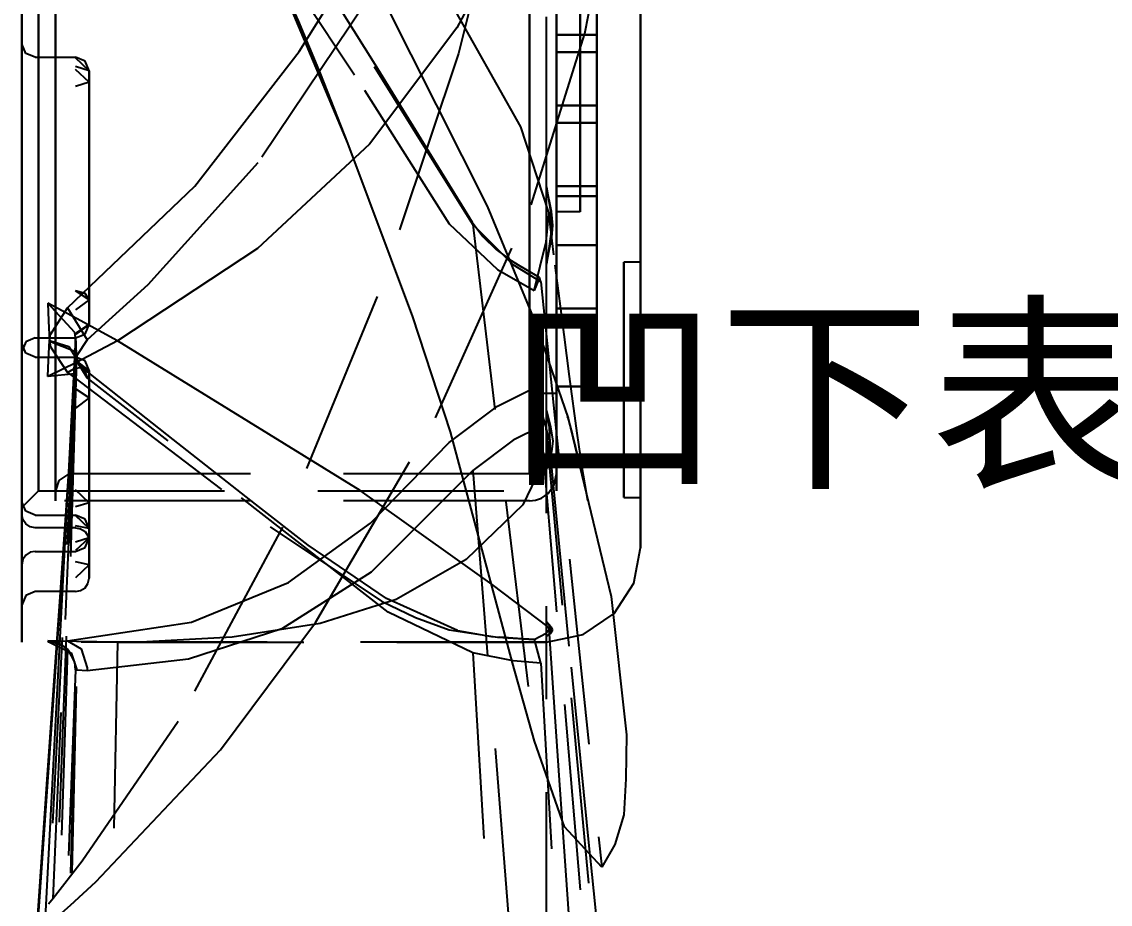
# Model space of a CAD drawing. Header units: metres. Extents: x 6 to 410, y 10 to 287.
# Drawn here: x 32.17 to 49.72, y 199.66 to 213.9 of the extents above; entities that cross this region are included whole.
import ezdxf

# ---------------------------------------------------------------- set-up
doc = ezdxf.new("R2010")
doc.units = ezdxf.units.M
doc.linetypes.add('CENTER2', pattern=[12.5, 8, -1.5, 1.5, -1.5])
doc.linetypes.add('DASHED', pattern=[4.5, 3, -1.5])
for name, color, linetype in [('DIM', 2, 'Continuous'), ('HIDDEN', 9, 'DASHED'), ('VISIBLE', 3, 'Continuous')]:
    doc.layers.add(name, color=color, linetype=linetype)
doc.styles.add('CHINESE', font='msjh.ttc')

msp = doc.modelspace()

# ---------------------------------------------------------------- linework, layer by layer
at = {"layer": 'CENTER2', "color": 3, "linetype": 'CENTER2'}
msp.add_line((40.628, 193.474), (40.628, 262.895), dxfattribs=at)
at = {"layer": 'HIDDEN'}
for p, q in [((40.79, 212.547), (40.79, 213.686)), ((40.79, 213.686), (40.79, 212.547)), ((40.79, 213.686), (41.441, 213.686)), ((41.441, 213.686), (40.79, 213.686)), ((41.441, 213.686), (41.441, 212.547)), ((41.441, 212.547), (41.441, 213.686)), ((32.169, 213.52), (32.169, 213.335)), ((32.169, 213.335), (32.169, 213.52)), ((40.79, 213.405), (40.79, 212.266)), ((40.79, 212.266), (40.79, 213.405)), ((41.441, 213.405), (40.79, 213.405)), ((40.79, 213.405), (41.441, 213.405)), ((41.441, 212.266), (41.441, 213.405)), ((41.441, 213.405), (41.441, 212.266)), ((32.386, 213.324), (33.036, 213.324)), ((32.386, 213.324), (33.036, 213.324)), ((33.253, 213.107), (33.253, 212.923)), ((33.253, 212.923), (33.253, 213.107)), ((41.441, 212.547), (40.79, 212.547)), ((40.79, 212.547), (41.441, 212.547)), ((40.79, 212.266), (41.441, 212.266)), ((41.441, 212.266), (40.79, 212.266)), ((40.79, 209.273), (40.79, 211.246)), ((40.79, 211.246), (40.79, 209.273)), ((40.79, 211.246), (41.441, 211.246)), ((41.441, 211.246), (40.79, 211.246)), ((41.441, 211.246), (41.441, 209.273)), ((41.441, 209.273), (41.441, 211.246)), ((40.79, 211.083), (40.79, 209.111)), ((40.79, 209.111), (40.79, 211.083)), ((41.441, 211.083), (40.79, 211.083)), ((40.79, 211.083), (41.441, 211.083)), ((41.441, 209.111), (41.441, 211.083)), ((41.441, 211.083), (41.441, 209.111)), ((41.17, 210.833), (40.79, 210.833)), ((39.441, 210.625), (40.437, 202.294)), ((40.79, 210.293), (40.79, 208.015)), ((40.79, 208.015), (40.79, 210.293)), ((40.79, 210.293), (41.441, 210.293)), ((41.441, 210.293), (40.79, 210.293)), ((41.441, 208.015), (41.441, 210.293)), ((41.441, 210.293), (41.441, 208.015)), ((42.146, 210.02), (41.875, 210.02)), ((40.536, 209.705), (41.52, 200.264)), ((33.253, 209.015), (33.253, 209.414)), ((33.253, 209.414), (33.253, 209.015)), ((41.441, 209.273), (40.79, 209.273)), ((40.79, 209.273), (41.441, 209.273)), ((41.875, 209.207), (41.875, 207.038)), ((41.875, 207.038), (41.875, 209.207)), ((42.146, 207.038), (42.146, 209.207)), ((32.169, 208.692), (32.169, 209.091)), ((32.169, 209.091), (32.169, 208.692)), ((40.79, 209.111), (41.441, 209.111)), ((41.441, 209.111), (40.79, 209.111)), ((32.386, 208.798), (33.036, 208.798)), ((32.386, 208.798), (33.036, 208.798)), ((32.169, 208.12), (32.169, 208.563)), ((32.169, 208.563), (32.169, 208.12)), ((32.676, 199.759), (33.058, 208.516)), ((32.386, 208.49), (33.036, 208.49)), ((32.386, 208.49), (33.036, 208.49)), ((33.05, 208.484), (32.599, 196.362)), ((33.05, 208.461), (32.599, 199.664)), ((32.676, 196.278), (33.058, 208.424)), ((33.036, 208.161), (32.865, 205.699)), ((33.253, 207.83), (33.253, 208.273)), ((33.253, 208.273), (33.253, 207.83)), ((41.441, 208.015), (40.79, 208.015)), ((40.79, 208.015), (41.441, 208.015)), ((40.356, 207.905), (40.79, 207.905)), ((40.536, 207.372), (41.52, 195.836)), ((41.732, 195.525), (40.622, 207.336)), ((40.356, 206.604), (32.982, 206.604)), ((39.441, 206.662), (40.438, 194.201)), ((32.169, 206.062), (32.44, 206.333)), ((32.44, 206.333), (40.79, 206.333)), ((41.875, 206.224), (42.146, 206.224)), ((40.356, 206.17), (32.711, 206.17)), ((33.253, 206.141), (33.253, 205.573)), ((33.253, 205.573), (33.253, 206.141)), ((32.169, 206.007), (32.169, 205.439)), ((32.169, 205.439), (32.169, 206.007)), ((32.386, 205.94), (33.036, 205.94)), ((32.386, 205.94), (33.036, 205.94)), ((32.169, 205.23), (32.169, 205.813)), ((32.169, 205.813), (32.169, 205.23)), ((33.036, 205.736), (32.386, 205.736)), ((32.865, 205.699), (32.738, 203.874)), ((33.253, 205.723), (33.253, 205.139)), ((33.253, 205.139), (33.253, 205.723)), ((32.386, 205.356), (33.036, 205.356)), ((32.386, 205.356), (33.036, 205.356)), ((33.036, 204.706), (32.386, 204.706)), ((40.628, 203.893), (32.617, 203.893)), ((33.715, 203.893), (33.54, 195.303)), ((33.715, 203.893), (40.628, 203.893)), ((39.442, 203.719), (40.438, 187.042)), ((32.599, 186.67), (33.05, 203.445)), ((32.676, 186.678), (33.058, 203.441)), ((33.036, 203.447), (32.766, 196.179)), ((40.536, 203.551), (41.52, 186.729))]:
    msp.add_line(p, q, dxfattribs=at)
for points in [[(32.169, 203.893), (32.169, 204.216), (32.169, 205.171), (32.169, 206.708), (32.169, 208.752), (32.169, 211.199), (32.169, 213.926), (32.169, 216.798), (32.169, 219.669), (32.169, 222.397), (32.169, 224.844), (32.169, 226.887), (32.169, 228.425), (32.169, 229.379), (32.169, 229.703)], [(32.169, 227.534), (32.169, 227.265), (32.169, 226.471), (32.169, 225.192), (32.169, 223.492), (32.169, 221.456), (32.169, 219.187), (32.169, 216.798), (32.169, 214.409), (32.169, 212.14), (32.169, 210.104), (32.169, 208.404), (32.169, 207.125), (32.169, 206.331), (32.169, 206.062)], [(32.169, 206.062), (32.169, 206.331), (32.169, 207.125), (32.169, 208.404), (32.169, 210.104), (32.169, 212.14), (32.169, 214.409), (32.169, 216.798), (32.169, 219.187), (32.169, 221.456), (32.169, 223.492), (32.169, 225.192), (32.169, 226.471), (32.169, 227.265), (32.169, 227.534)], [(32.44, 227.263), (32.44, 227), (32.44, 226.226), (32.44, 224.98), (32.44, 223.323), (32.44, 221.338), (32.44, 219.127), (32.44, 216.798), (32.44, 214.469), (32.44, 212.257), (32.44, 210.273), (32.44, 208.616), (32.44, 207.369), (32.44, 206.595), (32.44, 206.333)], [(32.44, 206.333), (32.44, 206.595), (32.44, 207.369), (32.44, 208.616), (32.44, 210.273), (32.44, 212.257), (32.44, 214.469), (32.44, 216.798), (32.44, 219.127), (32.44, 221.338), (32.44, 223.323), (32.44, 224.98), (32.44, 226.226), (32.44, 227), (32.44, 227.263)], [(40.79, 206.333), (40.79, 206.595), (40.79, 207.369), (40.79, 208.616), (40.79, 210.273), (40.79, 212.257), (40.79, 214.469), (40.79, 216.798), (40.79, 219.127), (40.79, 221.338), (40.79, 223.323), (40.79, 224.98), (40.79, 226.226), (40.79, 227), (40.79, 227.263)], [(40.79, 227.263), (40.79, 227), (40.79, 226.226), (40.79, 224.98), (40.79, 223.323), (40.79, 221.338), (40.79, 219.127), (40.79, 216.798), (40.79, 214.469), (40.79, 212.257), (40.79, 210.273), (40.79, 208.616), (40.79, 207.369), (40.79, 206.595), (40.79, 206.333)], [(40.79, 222.762), (40.79, 222.613), (40.79, 222.172), (40.79, 221.461), (40.79, 220.517), (40.79, 219.386), (40.79, 218.125), (40.79, 216.798), (40.79, 215.471), (40.79, 214.21), (40.79, 213.079), (40.79, 212.135), (40.79, 211.424), (40.79, 210.983), (40.79, 210.833)], [(40.79, 210.833), (40.79, 210.983), (40.79, 211.424), (40.79, 212.135), (40.79, 213.079), (40.79, 214.21), (40.79, 215.471), (40.79, 216.798), (40.79, 218.125), (40.79, 219.386), (40.79, 220.517), (40.79, 221.461), (40.79, 222.172), (40.79, 222.613), (40.79, 222.762)], [(41.17, 210.833), (41.17, 210.983), (41.17, 211.424), (41.17, 212.135), (41.17, 213.079), (41.17, 214.21), (41.17, 215.471), (41.17, 216.798), (41.17, 218.125), (41.17, 219.386), (41.17, 220.517), (41.17, 221.461), (41.17, 222.172), (41.17, 222.613), (41.17, 222.762)], [(41.17, 222.762), (41.17, 222.613), (41.17, 222.172), (41.17, 221.461), (41.17, 220.517), (41.17, 219.386), (41.17, 218.125), (41.17, 216.798), (41.17, 215.471), (41.17, 214.21), (41.17, 213.079), (41.17, 212.135), (41.17, 211.424), (41.17, 210.983), (41.17, 210.833)], [(33.364, 200.027), (35.373, 202.152), (36.907, 204.21), (38.839, 207.511), (40.384, 210.946), (41.248, 213.71), (41.773, 216.458), (41.916, 218.774), (41.875, 219.74)], [(40.438, 218.375), (40.392, 218.199), (40.123, 217.117), (39.737, 215.491), (39.208, 213.386), (37.9, 209.466), (36.372, 205.745), (34.692, 202.613), (33.142, 200.358)], [(39.441, 210.625), (36.359, 215.569), (34.124, 218.417)], [(34.132, 218.409), (35.896, 216.226), (36.689, 215.085), (37.864, 213.214), (39.429, 210.663)], [(32.908, 209.283), (34.959, 211.245), (36.644, 213.42), (37.879, 215.393), (39.062, 217.427)], [(39.441, 217.237), (37.711, 214.205), (35.975, 211.623), (34.201, 209.654), (33.222, 208.769)], [(40.662, 217.201), (40.224, 215.723), (39.181, 213.797), (37.777, 211.924), (35.971, 210.238), (33.715, 208.752)], [(32.711, 216.798), (32.711, 215.608), (32.711, 214.433), (32.711, 213.288), (32.711, 212.187), (32.711, 211.144), (32.711, 210.172), (32.711, 209.283), (32.711, 208.489), (32.711, 207.799), (32.711, 207.223), (32.711, 206.767), (32.711, 206.437), (32.711, 206.237), (32.711, 206.17)], [(32.711, 206.17), (32.711, 206.237), (32.711, 206.437), (32.711, 206.767), (32.711, 207.223), (32.711, 207.799), (32.711, 208.489), (32.711, 209.283), (32.711, 210.172), (32.711, 211.144), (32.711, 212.187), (32.711, 213.288), (32.711, 214.433), (32.711, 215.608), (32.711, 216.798)], [(32.711, 216.798), (32.711, 215.626), (32.711, 214.469), (32.711, 213.342), (32.711, 212.257), (32.711, 211.23), (32.711, 210.273), (32.711, 209.398), (32.711, 208.616), (32.711, 207.937), (32.711, 207.369), (32.711, 206.92), (32.711, 206.595), (32.711, 206.399), (32.711, 206.333)], [(32.711, 206.333), (32.711, 206.399), (32.711, 206.595), (32.711, 206.92), (32.711, 207.369), (32.711, 207.937), (32.711, 208.616), (32.711, 209.398), (32.711, 210.273), (32.711, 211.23), (32.711, 212.257), (32.711, 213.342), (32.711, 214.469), (32.711, 215.626), (32.711, 216.798)], [(40.356, 216.798), (40.356, 215.802), (40.356, 214.819), (40.356, 213.861), (40.356, 212.94), (40.356, 212.067), (40.356, 211.253), (40.356, 210.51), (40.356, 209.845), (40.356, 209.268), (40.356, 208.786), (40.356, 208.404), (40.356, 208.128), (40.356, 207.961), (40.356, 207.905)], [(40.356, 207.905), (40.356, 207.961), (40.356, 208.128), (40.356, 208.404), (40.356, 208.786), (40.356, 209.268), (40.356, 209.845), (40.356, 210.51), (40.356, 211.253), (40.356, 212.067), (40.356, 212.94), (40.356, 213.861), (40.356, 214.819), (40.356, 215.802), (40.356, 216.798)], [(40.356, 216.798), (40.356, 215.657), (40.356, 214.53), (40.356, 213.431), (40.356, 212.375), (40.356, 211.374), (40.356, 210.442), (40.356, 209.59), (40.356, 208.828), (40.356, 208.167), (40.356, 207.614), (40.356, 207.176), (40.356, 206.86), (40.356, 206.668), (40.356, 206.604)], [(40.356, 206.604), (40.356, 206.668), (40.356, 206.86), (40.356, 207.176), (40.356, 207.614), (40.356, 208.167), (40.356, 208.828), (40.356, 209.59), (40.356, 210.442), (40.356, 211.374), (40.356, 212.375), (40.356, 213.431), (40.356, 214.53), (40.356, 215.657), (40.356, 216.798)], [(40.79, 216.798), (40.79, 215.657), (40.79, 214.53), (40.79, 213.431), (40.79, 212.375), (40.79, 211.374), (40.79, 210.442), (40.79, 209.59), (40.79, 208.828), (40.79, 208.167), (40.79, 207.614), (40.79, 207.176), (40.79, 206.86), (40.79, 206.668), (40.79, 206.604)], [(40.79, 206.604), (40.79, 206.668), (40.79, 206.86), (40.79, 207.176), (40.79, 207.614), (40.79, 208.167), (40.79, 208.828), (40.79, 209.59), (40.79, 210.442), (40.79, 211.374), (40.79, 212.375), (40.79, 213.431), (40.79, 214.53), (40.79, 215.657), (40.79, 216.798)], [(40.79, 216.798), (40.79, 215.802), (40.79, 214.819), (40.79, 213.861), (40.79, 212.94), (40.79, 212.067), (40.79, 211.253), (40.79, 210.51), (40.79, 209.845), (40.79, 209.268), (40.79, 208.786), (40.79, 208.404), (40.79, 208.128), (40.79, 207.961), (40.79, 207.905)], [(40.79, 207.905), (40.79, 207.961), (40.79, 208.128), (40.79, 208.404), (40.79, 208.786), (40.79, 209.268), (40.79, 209.845), (40.79, 210.51), (40.79, 211.253), (40.79, 212.067), (40.79, 212.94), (40.79, 213.861), (40.79, 214.819), (40.79, 215.802), (40.79, 216.798)], [(35.881, 215.544), (37.693, 212.794), (39.062, 210.639)], [(40.79, 213.686), (40.79, 213.809), (40.79, 213.933), (40.79, 214.059), (40.79, 214.185), (40.79, 214.313), (40.79, 214.442), (40.79, 214.572), (40.79, 214.704), (40.79, 214.836), (40.79, 214.969), (40.79, 215.102), (40.79, 215.237), (40.79, 215.372), (40.79, 215.508)], [(40.79, 215.508), (40.79, 215.372), (40.79, 215.237), (40.79, 215.102), (40.79, 214.969), (40.79, 214.836), (40.79, 214.704), (40.79, 214.572), (40.79, 214.442), (40.79, 214.313), (40.79, 214.185), (40.79, 214.059), (40.79, 213.933), (40.79, 213.809), (40.79, 213.686)], [(41.441, 215.508), (41.441, 215.372), (41.441, 215.237), (41.441, 215.102), (41.441, 214.969), (41.441, 214.836), (41.441, 214.704), (41.441, 214.572), (41.441, 214.442), (41.441, 214.313), (41.441, 214.185), (41.441, 214.059), (41.441, 213.933), (41.441, 213.809), (41.441, 213.686)], [(41.441, 213.686), (41.441, 213.809), (41.441, 213.933), (41.441, 214.059), (41.441, 214.185), (41.441, 214.313), (41.441, 214.442), (41.441, 214.572), (41.441, 214.704), (41.441, 214.836), (41.441, 214.969), (41.441, 215.102), (41.441, 215.237), (41.441, 215.372), (41.441, 215.508)], [(40.79, 215.113), (40.79, 214.921), (40.79, 214.73), (40.79, 214.54), (40.79, 214.352), (40.79, 214.164), (40.79, 213.978), (40.79, 213.794), (40.79, 213.61), (40.79, 213.429), (40.79, 213.249), (40.79, 213.071), (40.79, 212.894), (40.79, 212.72), (40.79, 212.547)], [(40.79, 212.547), (40.79, 212.72), (40.79, 212.894), (40.79, 213.071), (40.79, 213.249), (40.79, 213.429), (40.79, 213.61), (40.79, 213.794), (40.79, 213.978), (40.79, 214.164), (40.79, 214.352), (40.79, 214.54), (40.79, 214.73), (40.79, 214.921), (40.79, 215.113)], [(41.441, 212.547), (41.441, 212.72), (41.441, 212.894), (41.441, 213.071), (41.441, 213.249), (41.441, 213.429), (41.441, 213.61), (41.441, 213.794), (41.441, 213.978), (41.441, 214.164), (41.441, 214.352), (41.441, 214.54), (41.441, 214.73), (41.441, 214.921), (41.441, 215.113)], [(41.441, 215.113), (41.441, 214.921), (41.441, 214.73), (41.441, 214.54), (41.441, 214.352), (41.441, 214.164), (41.441, 213.978), (41.441, 213.794), (41.441, 213.61), (41.441, 213.429), (41.441, 213.249), (41.441, 213.071), (41.441, 212.894), (41.441, 212.72), (41.441, 212.547)], [(32.169, 213.249), (32.169, 213.285), (32.169, 213.319), (32.169, 213.351), (32.169, 213.382), (32.169, 213.411), (32.169, 213.437), (32.169, 213.46), (32.169, 213.481), (32.169, 213.499), (32.169, 213.514), (32.169, 213.526), (32.169, 213.534), (32.169, 213.539), (32.169, 213.541)], [(32.169, 213.541), (32.169, 213.541), (32.169, 213.54), (32.169, 213.54), (32.169, 213.539), (32.169, 213.538), (32.169, 213.537), (32.169, 213.535), (32.169, 213.534), (32.169, 213.532), (32.169, 213.53), (32.169, 213.528), (32.169, 213.525), (32.169, 213.523), (32.169, 213.52)], [(32.169, 213.52), (32.169, 213.523), (32.169, 213.525), (32.169, 213.528), (32.169, 213.53), (32.169, 213.532), (32.169, 213.534), (32.169, 213.535), (32.169, 213.537), (32.169, 213.538), (32.169, 213.539), (32.169, 213.54), (32.169, 213.54), (32.169, 213.541), (32.169, 213.541)], [(32.169, 213.541), (32.169, 213.539), (32.169, 213.534), (32.169, 213.526), (32.169, 213.514), (32.169, 213.499), (32.169, 213.481), (32.169, 213.46), (32.169, 213.437), (32.169, 213.411), (32.169, 213.382), (32.169, 213.351), (32.169, 213.319), (32.169, 213.285), (32.169, 213.249)], [(32.386, 213.324), (32.234, 213.386), (32.169, 213.541)], [(32.386, 213.324), (32.234, 213.386), (32.169, 213.541)], [(40.79, 211.246), (40.79, 211.364), (40.79, 211.488), (40.79, 211.618), (40.79, 211.754), (40.79, 211.896), (40.79, 212.044), (40.79, 212.197), (40.79, 212.355), (40.79, 212.519), (40.79, 212.687), (40.79, 212.86), (40.79, 213.037), (40.79, 213.219), (40.79, 213.405)], [(40.79, 213.405), (40.79, 213.219), (40.79, 213.037), (40.79, 212.86), (40.79, 212.687), (40.79, 212.519), (40.79, 212.355), (40.79, 212.197), (40.79, 212.044), (40.79, 211.896), (40.79, 211.754), (40.79, 211.618), (40.79, 211.488), (40.79, 211.364), (40.79, 211.246)], [(41.441, 213.405), (41.441, 213.219), (41.441, 213.037), (41.441, 212.86), (41.441, 212.687), (41.441, 212.519), (41.441, 212.355), (41.441, 212.197), (41.441, 212.044), (41.441, 211.896), (41.441, 211.754), (41.441, 211.618), (41.441, 211.488), (41.441, 211.364), (41.441, 211.246)], [(41.441, 211.246), (41.441, 211.364), (41.441, 211.488), (41.441, 211.618), (41.441, 211.754), (41.441, 211.896), (41.441, 212.044), (41.441, 212.197), (41.441, 212.355), (41.441, 212.519), (41.441, 212.687), (41.441, 212.86), (41.441, 213.037), (41.441, 213.219), (41.441, 213.405)], [(32.169, 213.335), (32.169, 213.317), (32.169, 213.295), (32.169, 213.267), (32.169, 213.235), (32.169, 213.199), (32.169, 213.159), (32.169, 213.116), (32.169, 213.071), (32.169, 213.024), (32.169, 212.975), (32.169, 212.926), (32.169, 212.877), (32.169, 212.829), (32.169, 212.781)], [(32.169, 212.781), (32.169, 212.829), (32.169, 212.877), (32.169, 212.926), (32.169, 212.975), (32.169, 213.024), (32.169, 213.071), (32.169, 213.116), (32.169, 213.159), (32.169, 213.199), (32.169, 213.235), (32.169, 213.267), (32.169, 213.295), (32.169, 213.317), (32.169, 213.335)], [(32.169, 209.698), (32.169, 209.923), (32.169, 210.154), (32.169, 210.389), (32.169, 210.629), (32.169, 210.873), (32.169, 211.122), (32.169, 211.376), (32.169, 211.633), (32.169, 211.894), (32.169, 212.158), (32.169, 212.426), (32.169, 212.698), (32.169, 212.972), (32.169, 213.249)], [(32.169, 213.249), (32.169, 212.972), (32.169, 212.698), (32.169, 212.426), (32.169, 212.158), (32.169, 211.894), (32.169, 211.633), (32.169, 211.376), (32.169, 211.122), (32.169, 210.873), (32.169, 210.629), (32.169, 210.389), (32.169, 210.154), (32.169, 209.923), (32.169, 209.698)], [(33.253, 213.107), (33.19, 213.26), (33.036, 213.324)], [(33.253, 213.107), (33.19, 213.26), (33.036, 213.324)], [(33.253, 213.107), (33.036, 213.313)], [(33.253, 213.107), (33.036, 213.313)], [(33.253, 213.107), (33.036, 213.178)], [(33.253, 213.107), (33.036, 213.178)], [(33.253, 212.923), (33.036, 213.129)], [(33.253, 212.923), (33.036, 213.129)], [(33.253, 209.414), (33.253, 209.648), (33.253, 209.888), (33.253, 210.132), (33.253, 210.382), (33.253, 210.637), (33.253, 210.895), (33.253, 211.159), (33.253, 211.426), (33.253, 211.698), (33.253, 211.973), (33.253, 212.252), (33.253, 212.534), (33.253, 212.819), (33.253, 213.107)], [(33.253, 213.107), (33.253, 212.819), (33.253, 212.534), (33.253, 212.252), (33.253, 211.973), (33.253, 211.698), (33.253, 211.426), (33.253, 211.159), (33.253, 210.895), (33.253, 210.637), (33.253, 210.382), (33.253, 210.132), (33.253, 209.888), (33.253, 209.648), (33.253, 209.414)], [(33.253, 212.923), (33.036, 212.852)], [(33.253, 212.923), (33.036, 212.852)], [(33.253, 212.923), (33.253, 212.618), (33.253, 212.316), (33.253, 212.017), (33.253, 211.722), (33.253, 211.431), (33.253, 211.144), (33.253, 210.861), (33.253, 210.582), (33.253, 210.308), (33.253, 210.039), (33.253, 209.775), (33.253, 209.516), (33.253, 209.262), (33.253, 209.015)], [(33.253, 209.015), (33.253, 209.262), (33.253, 209.516), (33.253, 209.775), (33.253, 210.039), (33.253, 210.308), (33.253, 210.582), (33.253, 210.861), (33.253, 211.144), (33.253, 211.431), (33.253, 211.722), (33.253, 212.017), (33.253, 212.316), (33.253, 212.618), (33.253, 212.923)], [(32.169, 212.781), (32.169, 212.465), (32.169, 212.152), (32.169, 211.842), (32.169, 211.537), (32.169, 211.235), (32.169, 210.937), (32.169, 210.644), (32.169, 210.355), (32.169, 210.071), (32.169, 209.792), (32.169, 209.518), (32.169, 209.25), (32.169, 208.987), (32.169, 208.73)], [(32.169, 208.73), (32.169, 208.987), (32.169, 209.25), (32.169, 209.518), (32.169, 209.792), (32.169, 210.071), (32.169, 210.355), (32.169, 210.644), (32.169, 210.937), (32.169, 211.235), (32.169, 211.537), (32.169, 211.842), (32.169, 212.152), (32.169, 212.465), (32.169, 212.781)], [(40.79, 212.266), (40.79, 212.007), (40.79, 211.754), (40.79, 211.507), (40.79, 211.267), (40.79, 211.033), (40.79, 210.806), (40.79, 210.587), (40.79, 210.375), (40.79, 210.17), (40.79, 209.974), (40.79, 209.786), (40.79, 209.606), (40.79, 209.435), (40.79, 209.273)], [(40.79, 209.273), (40.79, 209.435), (40.79, 209.606), (40.79, 209.786), (40.79, 209.974), (40.79, 210.17), (40.79, 210.375), (40.79, 210.587), (40.79, 210.806), (40.79, 211.033), (40.79, 211.267), (40.79, 211.507), (40.79, 211.754), (40.79, 212.007), (40.79, 212.266)], [(41.441, 209.273), (41.441, 209.435), (41.441, 209.606), (41.441, 209.786), (41.441, 209.974), (41.441, 210.17), (41.441, 210.375), (41.441, 210.587), (41.441, 210.806), (41.441, 211.033), (41.441, 211.267), (41.441, 211.507), (41.441, 211.754), (41.441, 212.007), (41.441, 212.266)], [(41.441, 212.266), (41.441, 212.007), (41.441, 211.754), (41.441, 211.507), (41.441, 211.267), (41.441, 211.033), (41.441, 210.806), (41.441, 210.587), (41.441, 210.375), (41.441, 210.17), (41.441, 209.974), (41.441, 209.786), (41.441, 209.606), (41.441, 209.435), (41.441, 209.273)], [(40.79, 210.293), (40.79, 210.302), (40.79, 210.319), (40.79, 210.343), (40.79, 210.375), (40.79, 210.413), (40.79, 210.46), (40.79, 210.513), (40.79, 210.573), (40.79, 210.641), (40.79, 210.716), (40.79, 210.798), (40.79, 210.886), (40.79, 210.981), (40.79, 211.083)], [(40.79, 211.083), (40.79, 210.981), (40.79, 210.886), (40.79, 210.798), (40.79, 210.716), (40.79, 210.641), (40.79, 210.573), (40.79, 210.513), (40.79, 210.46), (40.79, 210.413), (40.79, 210.375), (40.79, 210.343), (40.79, 210.319), (40.79, 210.302), (40.79, 210.293)], [(41.441, 211.083), (41.441, 210.981), (41.441, 210.886), (41.441, 210.798), (41.441, 210.716), (41.441, 210.641), (41.441, 210.573), (41.441, 210.513), (41.441, 210.46), (41.441, 210.413), (41.441, 210.375), (41.441, 210.343), (41.441, 210.319), (41.441, 210.302), (41.441, 210.293)], [(41.441, 210.293), (41.441, 210.302), (41.441, 210.319), (41.441, 210.343), (41.441, 210.375), (41.441, 210.413), (41.441, 210.46), (41.441, 210.513), (41.441, 210.573), (41.441, 210.641), (41.441, 210.716), (41.441, 210.798), (41.441, 210.886), (41.441, 210.981), (41.441, 211.083)], [(40.622, 210.347), (40.668, 210.793)], [(39.062, 210.639), (39.84, 209.904)], [(39.429, 210.663), (39.602, 210.432), (39.816, 210.222), (40.066, 210.042)], [(40.094, 209.975), (39.441, 210.625)], [(40.702, 210.516), (40.678, 210.316)], [(40.43, 209.561), (40.622, 210.347)], [(40.678, 210.316), (40.628, 209.989)], [(40.628, 209.989), (40.693, 210.314)], [(40.693, 210.314), (40.678, 210.316)], [(40.693, 210.314), (40.714, 210.42)], [(39.84, 209.904), (40.43, 209.561)], [(40.515, 209.772), (40.294, 209.904), (40.18, 209.973), (40.066, 210.042)], [(40.536, 209.705), (40.094, 209.975)], [(41.875, 209.207), (41.875, 209.298), (41.875, 209.388), (41.875, 209.475), (41.875, 209.56), (41.875, 209.639), (41.875, 209.714), (41.875, 209.782), (41.875, 209.843), (41.875, 209.895), (41.875, 209.94), (41.875, 209.974), (41.875, 210), (41.875, 210.015), (41.875, 210.02)], [(41.875, 210.02), (41.875, 210.015), (41.875, 210), (41.875, 209.974), (41.875, 209.94), (41.875, 209.895), (41.875, 209.843), (41.875, 209.782), (41.875, 209.714), (41.875, 209.639), (41.875, 209.56), (41.875, 209.475), (41.875, 209.388), (41.875, 209.298), (41.875, 209.207)], [(42.146, 210.02), (42.146, 209.664), (42.146, 209.319), (42.146, 208.986), (42.146, 208.665), (42.146, 208.357), (42.146, 208.061), (42.146, 207.78), (42.146, 207.512), (42.146, 207.259), (42.146, 207.021), (42.146, 206.798), (42.146, 206.591), (42.146, 206.4), (42.146, 206.224)], [(40.515, 209.772), (40.43, 209.561)], [(40.536, 209.705), (40.515, 209.772)], [(32.169, 209.091), (32.169, 209.126), (32.169, 209.163), (32.169, 209.204), (32.169, 209.247), (32.169, 209.292), (32.169, 209.339), (32.169, 209.387), (32.169, 209.435), (32.169, 209.483), (32.169, 209.53), (32.169, 209.575), (32.169, 209.619), (32.169, 209.66), (32.169, 209.698)], [(32.169, 209.698), (32.169, 209.66), (32.169, 209.619), (32.169, 209.575), (32.169, 209.53), (32.169, 209.483), (32.169, 209.435), (32.169, 209.387), (32.169, 209.339), (32.169, 209.292), (32.169, 209.247), (32.169, 209.204), (32.169, 209.163), (32.169, 209.126), (32.169, 209.091)], [(33.253, 209.414), (33.19, 209.514), (33.036, 209.556)], [(33.253, 209.414), (33.036, 209.556)], [(33.253, 209.414), (33.036, 209.253)], [(33.253, 209.414), (33.036, 209.253)], [(32.63, 208.851), (32.908, 209.283)], [(32.908, 209.283), (33.222, 208.769)], [(40.79, 209.111), (40.79, 208.968), (40.79, 208.834), (40.79, 208.71), (40.79, 208.596), (40.79, 208.492), (40.79, 208.397), (40.79, 208.313), (40.79, 208.239), (40.79, 208.176), (40.79, 208.123), (40.79, 208.08), (40.79, 208.048), (40.79, 208.026), (40.79, 208.015)], [(40.79, 208.015), (40.79, 208.026), (40.79, 208.048), (40.79, 208.08), (40.79, 208.123), (40.79, 208.176), (40.79, 208.239), (40.79, 208.313), (40.79, 208.397), (40.79, 208.492), (40.79, 208.596), (40.79, 208.71), (40.79, 208.834), (40.79, 208.968), (40.79, 209.111)], [(41.441, 208.015), (41.441, 208.026), (41.441, 208.048), (41.441, 208.08), (41.441, 208.123), (41.441, 208.176), (41.441, 208.239), (41.441, 208.313), (41.441, 208.397), (41.441, 208.492), (41.441, 208.596), (41.441, 208.71), (41.441, 208.834), (41.441, 208.968), (41.441, 209.111)], [(41.441, 209.111), (41.441, 208.968), (41.441, 208.834), (41.441, 208.71), (41.441, 208.596), (41.441, 208.492), (41.441, 208.397), (41.441, 208.313), (41.441, 208.239), (41.441, 208.176), (41.441, 208.123), (41.441, 208.08), (41.441, 208.048), (41.441, 208.026), (41.441, 208.015)], [(32.617, 208.756), (32.63, 208.851)], [(33.253, 209.015), (33.036, 208.872)], [(33.253, 209.015), (33.036, 208.853)], [(33.253, 209.015), (33.036, 208.853)], [(33.253, 209.015), (33.036, 208.872)], [(33.036, 208.798), (33.19, 208.861), (33.253, 209.015)], [(33.036, 208.798), (33.19, 208.861), (33.253, 209.015)], [(32.386, 208.798), (32.234, 208.735), (32.169, 208.581)], [(32.386, 208.798), (32.234, 208.735), (32.169, 208.581)], [(32.169, 208.73), (32.169, 208.711), (32.169, 208.692), (32.169, 208.675), (32.169, 208.659), (32.169, 208.645), (32.169, 208.632), (32.169, 208.62), (32.169, 208.61), (32.169, 208.601), (32.169, 208.594), (32.169, 208.588), (32.169, 208.584), (32.169, 208.582), (32.169, 208.581)], [(32.169, 208.581), (32.169, 208.582), (32.169, 208.584), (32.169, 208.588), (32.169, 208.594), (32.169, 208.601), (32.169, 208.61), (32.169, 208.62), (32.169, 208.632), (32.169, 208.645), (32.169, 208.659), (32.169, 208.675), (32.169, 208.692), (32.169, 208.711), (32.169, 208.73)], [(32.169, 208.563), (32.169, 208.582), (32.169, 208.6), (32.169, 208.616), (32.169, 208.631), (32.169, 208.645), (32.169, 208.658), (32.169, 208.669), (32.169, 208.679), (32.169, 208.687), (32.169, 208.694), (32.169, 208.7), (32.169, 208.704), (32.169, 208.706), (32.169, 208.707)], [(32.169, 208.707), (32.169, 208.706), (32.169, 208.704), (32.169, 208.702), (32.169, 208.698), (32.169, 208.693), (32.169, 208.687), (32.169, 208.679), (32.169, 208.671), (32.169, 208.662), (32.169, 208.652), (32.169, 208.64), (32.169, 208.628), (32.169, 208.615), (32.169, 208.601)], [(32.169, 208.601), (32.169, 208.615), (32.169, 208.628), (32.169, 208.64), (32.169, 208.652), (32.169, 208.662), (32.169, 208.671), (32.169, 208.679), (32.169, 208.687), (32.169, 208.693), (32.169, 208.698), (32.169, 208.702), (32.169, 208.704), (32.169, 208.706), (32.169, 208.707)], [(32.169, 208.707), (32.169, 208.706), (32.169, 208.704), (32.169, 208.7), (32.169, 208.694), (32.169, 208.687), (32.169, 208.679), (32.169, 208.669), (32.169, 208.658), (32.169, 208.645), (32.169, 208.631), (32.169, 208.616), (32.169, 208.6), (32.169, 208.582), (32.169, 208.563)], [(32.386, 208.49), (32.234, 208.552), (32.169, 208.707)], [(32.386, 208.49), (32.234, 208.552), (32.169, 208.707)], [(32.169, 208.581), (32.169, 208.581), (32.169, 208.583), (32.169, 208.586), (32.169, 208.59), (32.169, 208.596), (32.169, 208.602), (32.169, 208.61), (32.169, 208.618), (32.169, 208.628), (32.169, 208.639), (32.169, 208.651), (32.169, 208.664), (32.169, 208.678), (32.169, 208.692)], [(32.169, 208.692), (32.169, 208.678), (32.169, 208.664), (32.169, 208.651), (32.169, 208.639), (32.169, 208.628), (32.169, 208.618), (32.169, 208.61), (32.169, 208.602), (32.169, 208.596), (32.169, 208.59), (32.169, 208.586), (32.169, 208.583), (32.169, 208.581), (32.169, 208.581)], [(32.602, 208.439), (32.617, 208.756)], [(32.617, 208.756), (32.928, 208.662), (33.05, 208.461)], [(33.05, 208.484), (33.036, 208.787)], [(33.715, 208.752), (33.053, 208.404)], [(33.222, 208.769), (33.058, 208.516)], [(32.169, 208.601), (32.169, 208.411), (32.169, 208.227), (32.169, 208.05), (32.169, 207.879), (32.169, 207.715), (32.169, 207.557), (32.169, 207.406), (32.169, 207.262), (32.169, 207.126), (32.169, 206.996), (32.169, 206.874), (32.169, 206.758), (32.169, 206.651), (32.169, 206.551)], [(32.169, 206.551), (32.169, 206.651), (32.169, 206.758), (32.169, 206.874), (32.169, 206.996), (32.169, 207.126), (32.169, 207.262), (32.169, 207.406), (32.169, 207.557), (32.169, 207.715), (32.169, 207.879), (32.169, 208.05), (32.169, 208.227), (32.169, 208.411), (32.169, 208.601)], [(33.026, 208.582), (33.05, 208.503)], [(33.058, 208.516), (33.05, 208.461)], [(33.05, 208.503), (33.05, 208.503)], [(33.05, 208.503), (33.05, 208.484)], [(33.05, 208.503), (33.05, 208.501), (33.054, 208.472)], [(32.59, 208.174), (32.602, 208.439)], [(33.053, 208.404), (32.59, 208.174)], [(32.734, 203.876), (32.775, 204.468), (32.872, 205.859), (32.938, 206.804), (33.012, 207.881), (33.033, 208.182), (33.041, 208.306), (33.047, 208.411)], [(33.011, 208.3), (33.104, 208.319), (33.176, 208.296)], [(33.253, 208.273), (33.19, 208.426), (33.036, 208.49)], [(33.253, 208.273), (33.19, 208.426), (33.036, 208.49)], [(33.253, 208.273), (33.036, 208.437)], [(33.253, 208.273), (33.036, 208.437)], [(33.253, 208.273), (33.036, 208.418)], [(33.253, 208.273), (33.036, 208.418)], [(33.046, 208.405), (33.036, 208.161)], [(33.037, 208.164), (33.039, 208.241), (33.04, 208.276), (33.042, 208.313), (33.043, 208.347), (33.045, 208.381), (33.046, 208.405)], [(33.047, 208.409), (33.046, 208.405)], [(33.05, 208.461), (33.047, 208.409)], [(33.058, 208.424), (33.05, 208.484)], [(33.054, 208.472), (33.091, 208.387), (33.176, 208.296)], [(33.222, 208.157), (33.058, 208.424)], [(33.024, 208.217), (32.59, 208.174)], [(33.004, 208.169), (36.175, 205.753), (37.971, 204.554), (38.519, 204.29), (39.062, 204.091)], [(33.037, 208.165), (33.024, 208.217)], [(33.176, 208.296), (33.222, 208.157)], [(39.192, 204.078), (38.047, 204.598), (36.789, 205.458), (35.935, 206.119), (34.612, 207.162), (33.176, 208.296)], [(39.442, 203.719), (38.079, 204.377), (33.222, 208.157)], [(33.253, 208.273), (33.253, 208.075), (33.253, 207.884), (33.253, 207.7), (33.253, 207.522), (33.253, 207.351), (33.253, 207.187), (33.253, 207.031), (33.253, 206.881), (33.253, 206.739), (33.253, 206.604), (33.253, 206.477), (33.253, 206.357), (33.253, 206.245), (33.253, 206.141)], [(33.253, 206.141), (33.253, 206.245), (33.253, 206.357), (33.253, 206.477), (33.253, 206.604), (33.253, 206.739), (33.253, 206.881), (33.253, 207.031), (33.253, 207.187), (33.253, 207.351), (33.253, 207.522), (33.253, 207.7), (33.253, 207.884), (33.253, 208.075), (33.253, 208.273)], [(32.169, 207.502), (32.169, 207.536), (32.169, 207.574), (32.169, 207.616), (32.169, 207.66), (32.169, 207.706), (32.169, 207.754), (32.169, 207.803), (32.169, 207.852), (32.169, 207.901), (32.169, 207.949), (32.169, 207.996), (32.169, 208.04), (32.169, 208.081), (32.169, 208.12)], [(32.169, 208.12), (32.169, 208.081), (32.169, 208.04), (32.169, 207.996), (32.169, 207.949), (32.169, 207.901), (32.169, 207.852), (32.169, 207.803), (32.169, 207.754), (32.169, 207.706), (32.169, 207.66), (32.169, 207.616), (32.169, 207.574), (32.169, 207.536), (32.169, 207.502)], [(33.253, 207.83), (33.036, 207.975)], [(33.253, 207.83), (33.036, 207.975)], [(39.84, 207.696), (40.43, 207.991)], [(40.43, 207.991), (40.622, 207.336)], [(40.536, 207.372), (40.43, 207.991)], [(33.253, 207.83), (33.036, 207.666)], [(33.253, 207.83), (33.036, 207.666)], [(33.253, 205.573), (33.253, 205.683), (33.253, 205.802), (33.253, 205.928), (33.253, 206.063), (33.253, 206.205), (33.253, 206.356), (33.253, 206.514), (33.253, 206.68), (33.253, 206.854), (33.253, 207.034), (33.253, 207.223), (33.253, 207.418), (33.253, 207.62), (33.253, 207.83)], [(33.253, 207.83), (33.253, 207.62), (33.253, 207.418), (33.253, 207.223), (33.253, 207.034), (33.253, 206.854), (33.253, 206.68), (33.253, 206.514), (33.253, 206.356), (33.253, 206.205), (33.253, 206.063), (33.253, 205.928), (33.253, 205.802), (33.253, 205.683), (33.253, 205.573)], [(39.062, 207.113), (39.84, 207.696)], [(40.678, 207.361), (40.628, 207.626)], [(40.628, 207.626), (40.694, 207.364)], [(32.169, 205.163), (32.169, 205.277), (32.169, 205.4), (32.169, 205.531), (32.169, 205.67), (32.169, 205.818), (32.169, 205.974), (32.169, 206.138), (32.169, 206.31), (32.169, 206.49), (32.169, 206.678), (32.169, 206.873), (32.169, 207.075), (32.169, 207.285), (32.169, 207.502)], [(32.169, 207.502), (32.169, 207.285), (32.169, 207.075), (32.169, 206.873), (32.169, 206.678), (32.169, 206.49), (32.169, 206.31), (32.169, 206.138), (32.169, 205.974), (32.169, 205.818), (32.169, 205.67), (32.169, 205.531), (32.169, 205.4), (32.169, 205.277), (32.169, 205.163)], [(40.967, 207.531), (41.045, 207.25), (41.212, 206.569), (41.296, 206.174)], [(40.536, 207.372), (40.094, 207.149)], [(40.622, 207.336), (40.671, 207.143)], [(40.694, 207.364), (40.678, 207.361)], [(40.692, 206.967), (40.678, 207.361)], [(40.694, 207.364), (40.729, 207.131)], [(32.908, 203.91), (34.907, 204.214), (36.471, 204.852), (37.789, 205.813), (39.062, 207.113)], [(40.094, 207.149), (39.441, 206.662)], [(40.671, 207.143), (40.662, 206.965)], [(41.337, 200.41), (41.328, 200.5), (40.997, 203.827), (40.671, 207.143)], [(40.729, 207.131), (40.711, 206.967)], [(40.662, 206.965), (40.249, 206.105), (39.334, 205.224), (38.207, 204.579), (36.98, 204.194), (35.562, 203.973), (34.185, 203.897), (33.715, 203.893)], [(40.628, 206.684), (40.692, 206.967)], [(40.711, 206.967), (40.628, 206.684)], [(41.875, 206.224), (41.875, 206.23), (41.875, 206.245), (41.875, 206.27), (41.875, 206.305), (41.875, 206.349), (41.875, 206.402), (41.875, 206.463), (41.875, 206.531), (41.875, 206.605), (41.875, 206.685), (41.875, 206.769), (41.875, 206.857), (41.875, 206.947), (41.875, 207.038)], [(41.875, 207.038), (41.875, 206.947), (41.875, 206.857), (41.875, 206.769), (41.875, 206.685), (41.875, 206.605), (41.875, 206.531), (41.875, 206.463), (41.875, 206.402), (41.875, 206.349), (41.875, 206.305), (41.875, 206.27), (41.875, 206.245), (41.875, 206.23), (41.875, 206.224)], [(42.146, 206.224), (42.146, 206.23), (42.146, 206.245), (42.146, 206.27), (42.146, 206.305), (42.146, 206.349), (42.146, 206.402), (42.146, 206.463), (42.146, 206.531), (42.146, 206.605), (42.146, 206.685), (42.146, 206.769), (42.146, 206.857), (42.146, 206.947), (42.146, 207.038)], [(32.982, 206.604), (32.909, 206.594), (32.767, 206.497), (32.711, 206.333)], [(39.441, 206.662), (37.801, 205.022), (36.362, 204.104), (34.858, 203.615), (33.222, 203.43)], [(40.356, 206.17), (40.454, 206.181), (40.547, 206.215), (40.656, 206.29), (40.755, 206.432), (40.79, 206.604)], [(41.296, 206.174), (41.205, 206.705)], [(32.169, 206.551), (32.169, 206.532), (32.169, 206.509), (32.169, 206.482), (32.169, 206.45), (32.169, 206.414), (32.169, 206.376), (32.169, 206.334), (32.169, 206.29), (32.169, 206.244), (32.169, 206.196), (32.169, 206.149), (32.169, 206.101), (32.169, 206.053), (32.169, 206.007)], [(32.169, 206.007), (32.169, 206.053), (32.169, 206.101), (32.169, 206.149), (32.169, 206.196), (32.169, 206.244), (32.169, 206.29), (32.169, 206.334), (32.169, 206.376), (32.169, 206.414), (32.169, 206.45), (32.169, 206.482), (32.169, 206.509), (32.169, 206.532), (32.169, 206.551)], [(33.253, 206.141), (33.036, 206.346)], [(33.253, 206.141), (33.036, 206.346)], [(32.169, 206.149), (32.169, 206.15), (32.169, 206.151), (32.169, 206.152), (32.169, 206.153), (32.169, 206.154), (32.169, 206.154), (32.169, 206.155), (32.169, 206.155), (32.169, 206.156), (32.169, 206.156), (32.169, 206.156), (32.169, 206.157), (32.169, 206.157), (32.169, 206.157)], [(32.169, 206.157), (32.169, 206.155), (32.169, 206.149), (32.169, 206.138), (32.169, 206.124), (32.169, 206.107), (32.169, 206.085), (32.169, 206.06), (32.169, 206.032), (32.169, 206.001), (32.169, 205.967), (32.169, 205.931), (32.169, 205.893), (32.169, 205.854), (32.169, 205.813)], [(32.169, 205.813), (32.169, 205.854), (32.169, 205.893), (32.169, 205.931), (32.169, 205.967), (32.169, 206.001), (32.169, 206.032), (32.169, 206.06), (32.169, 206.085), (32.169, 206.107), (32.169, 206.124), (32.169, 206.138), (32.169, 206.149), (32.169, 206.155), (32.169, 206.157)], [(32.169, 206.157), (32.169, 206.157), (32.169, 206.157), (32.169, 206.156), (32.169, 206.156), (32.169, 206.156), (32.169, 206.155), (32.169, 206.155), (32.169, 206.154), (32.169, 206.154), (32.169, 206.153), (32.169, 206.152), (32.169, 206.151), (32.169, 206.15), (32.169, 206.149)], [(32.386, 205.94), (32.234, 206.002), (32.169, 206.157)], [(32.386, 205.94), (32.234, 206.002), (32.169, 206.157)], [(32.169, 206.149), (32.169, 206.122), (32.169, 206.097), (32.169, 206.074), (32.169, 206.053), (32.169, 206.034), (32.169, 206.017), (32.169, 206.002), (32.169, 205.989), (32.169, 205.978), (32.169, 205.969), (32.169, 205.962), (32.169, 205.957), (32.169, 205.954), (32.169, 205.953)], [(32.169, 205.953), (32.169, 205.954), (32.169, 205.957), (32.169, 205.962), (32.169, 205.969), (32.169, 205.978), (32.169, 205.989), (32.169, 206.002), (32.169, 206.017), (32.169, 206.034), (32.169, 206.053), (32.169, 206.074), (32.169, 206.097), (32.169, 206.122), (32.169, 206.149)], [(33.253, 206.141), (33.036, 206.074)], [(33.253, 206.141), (33.036, 206.074)], [(32.386, 205.736), (32.304, 205.752), (32.234, 205.799), (32.186, 205.869), (32.169, 205.953)], [(33.253, 205.723), (33.19, 205.876), (33.036, 205.94)], [(33.253, 205.723), (33.19, 205.876), (33.036, 205.94)], [(33.253, 205.723), (33.036, 205.936)], [(33.253, 205.723), (33.036, 205.936)], [(32.865, 205.699), (32.762, 204.223), (32.65, 202.61), (32.613, 202.072), (32.412, 199.192)], [(33.253, 205.723), (33.036, 205.768)], [(33.253, 205.723), (33.036, 205.768)], [(33.036, 205.736), (33.118, 205.721), (33.189, 205.674), (33.236, 205.604), (33.253, 205.52)], [(33.253, 205.723), (33.253, 205.695), (33.253, 205.669), (33.253, 205.645), (33.253, 205.624), (33.253, 205.604), (33.253, 205.586), (33.253, 205.571), (33.253, 205.557), (33.253, 205.546), (33.253, 205.536), (33.253, 205.529), (33.253, 205.524), (33.253, 205.521), (33.253, 205.52)], [(33.253, 205.52), (33.253, 205.521), (33.253, 205.524), (33.253, 205.529), (33.253, 205.536), (33.253, 205.546), (33.253, 205.557), (33.253, 205.571), (33.253, 205.586), (33.253, 205.604), (33.253, 205.624), (33.253, 205.645), (33.253, 205.669), (33.253, 205.695), (33.253, 205.723)], [(33.253, 205.573), (33.036, 205.506)], [(33.253, 205.573), (33.036, 205.368)], [(33.253, 205.573), (33.036, 205.368)], [(33.253, 205.573), (33.036, 205.506)], [(33.036, 205.356), (33.19, 205.42), (33.253, 205.573)], [(33.036, 205.356), (33.19, 205.42), (33.253, 205.573)], [(32.169, 205.439), (32.169, 205.403), (32.169, 205.368), (32.169, 205.334), (32.169, 205.303), (32.169, 205.273), (32.169, 205.247), (32.169, 205.222), (32.169, 205.201), (32.169, 205.182), (32.169, 205.167), (32.169, 205.155), (32.169, 205.146), (32.169, 205.141), (32.169, 205.139)], [(32.169, 205.139), (32.169, 205.141), (32.169, 205.146), (32.169, 205.155), (32.169, 205.167), (32.169, 205.182), (32.169, 205.201), (32.169, 205.222), (32.169, 205.247), (32.169, 205.273), (32.169, 205.303), (32.169, 205.334), (32.169, 205.368), (32.169, 205.403), (32.169, 205.439)], [(32.386, 205.356), (32.304, 205.34), (32.234, 205.294), (32.186, 205.224), (32.169, 205.139)], [(32.386, 205.356), (32.304, 205.34), (32.234, 205.294), (32.186, 205.224), (32.169, 205.139)], [(32.169, 204.714), (32.169, 204.726), (32.169, 204.743), (32.169, 204.766), (32.169, 204.793), (32.169, 204.825), (32.169, 204.861), (32.169, 204.9), (32.169, 204.942), (32.169, 204.987), (32.169, 205.034), (32.169, 205.083), (32.169, 205.132), (32.169, 205.181), (32.169, 205.23)], [(32.169, 205.23), (32.169, 205.181), (32.169, 205.132), (32.169, 205.083), (32.169, 205.034), (32.169, 204.987), (32.169, 204.942), (32.169, 204.9), (32.169, 204.861), (32.169, 204.825), (32.169, 204.793), (32.169, 204.766), (32.169, 204.743), (32.169, 204.726), (32.169, 204.714)], [(32.169, 205.139), (32.169, 205.14), (32.169, 205.14), (32.169, 205.141), (32.169, 205.141), (32.169, 205.143), (32.169, 205.144), (32.169, 205.145), (32.169, 205.147), (32.169, 205.149), (32.169, 205.152), (32.169, 205.154), (32.169, 205.157), (32.169, 205.16), (32.169, 205.163)], [(32.169, 205.163), (32.169, 205.16), (32.169, 205.157), (32.169, 205.154), (32.169, 205.152), (32.169, 205.149), (32.169, 205.147), (32.169, 205.145), (32.169, 205.144), (32.169, 205.143), (32.169, 205.141), (32.169, 205.141), (32.169, 205.14), (32.169, 205.14), (32.169, 205.139)], [(33.253, 205.139), (33.036, 205.185)], [(33.253, 205.139), (33.036, 205.185)], [(33.253, 205.139), (33.036, 204.927)], [(33.253, 205.139), (33.036, 204.927)], [(33.253, 205.139), (33.253, 205.11), (33.253, 205.082), (33.253, 205.057), (33.253, 205.034), (33.253, 205.013), (33.253, 204.994), (33.253, 204.977), (33.253, 204.963), (33.253, 204.951), (33.253, 204.941), (33.253, 204.933), (33.253, 204.928), (33.253, 204.924), (33.253, 204.923)], [(33.253, 204.923), (33.253, 204.924), (33.253, 204.928), (33.253, 204.933), (33.253, 204.941), (33.253, 204.951), (33.253, 204.963), (33.253, 204.977), (33.253, 204.994), (33.253, 205.013), (33.253, 205.034), (33.253, 205.057), (33.253, 205.082), (33.253, 205.11), (33.253, 205.139)], [(33.036, 204.706), (33.118, 204.722), (33.189, 204.769), (33.236, 204.839), (33.253, 204.923)], [(40.662, 204.133), (39.753, 204.823)], [(32.169, 204.714), (32.169, 204.683), (32.169, 204.654), (32.169, 204.628), (32.169, 204.604), (32.169, 204.582), (32.169, 204.563), (32.169, 204.546), (32.169, 204.531), (32.169, 204.518), (32.169, 204.508), (32.169, 204.5), (32.169, 204.494), (32.169, 204.491), (32.169, 204.489)], [(32.169, 204.489), (32.169, 204.491), (32.169, 204.494), (32.169, 204.5), (32.169, 204.508), (32.169, 204.518), (32.169, 204.531), (32.169, 204.546), (32.169, 204.563), (32.169, 204.582), (32.169, 204.604), (32.169, 204.628), (32.169, 204.654), (32.169, 204.683), (32.169, 204.714)], [(32.386, 204.706), (32.234, 204.644), (32.169, 204.489)], [(40.628, 203.893), (41.22, 204.013), (41.718, 204.355)], [(40.628, 204.225), (40.692, 204.132)], [(40.711, 204.135), (40.628, 204.225)], [(40.674, 204.103), (40.662, 204.133)], [(40.692, 204.132), (40.678, 204.032)], [(40.73, 204.09), (40.711, 204.135)], [(39.062, 204.091), (39.84, 203.97)], [(39.193, 204.078), (39.745, 203.983), (39.874, 203.972)], [(39.84, 203.97), (40.43, 203.932)], [(40.438, 203.934), (40.16, 203.951), (40.017, 203.961), (39.875, 203.972)], [(40.43, 203.932), (40.622, 204.037)], [(40.438, 203.933), (40.43, 203.932)], [(40.536, 203.551), (40.438, 203.933)], [(40.622, 204.037), (40.674, 204.103)], [(40.628, 203.982), (40.693, 204.033)], [(40.678, 204.032), (40.628, 203.982)], [(40.887, 200.976), (40.84, 201.664), (40.674, 204.103)], [(40.693, 204.033), (40.678, 204.032)], [(40.693, 204.033), (40.73, 204.09)], [(32.617, 203.893), (32.63, 203.894)], [(32.617, 203.893), (32.964, 203.719), (33.05, 203.459)], [(32.63, 203.894), (32.908, 203.91)], [(32.778, 203.86), (32.826, 203.836), (32.911, 203.771)], [(32.92, 203.761), (32.779, 203.867)], [(33.053, 203.901), (32.781, 203.908)], [(32.911, 203.771), (32.898, 203.783), (32.898, 203.783)], [(32.898, 203.783), (32.906, 203.776), (32.92, 203.761)], [(32.908, 203.91), (33.124, 203.781), (33.222, 203.477)], [(32.911, 203.771), (32.924, 203.757), (32.927, 203.754), (32.927, 203.754)], [(32.927, 203.754), (32.927, 203.754), (32.927, 203.754), (32.927, 203.754), (32.927, 203.754), (32.927, 203.754), (32.927, 203.754), (32.927, 203.754), (32.926, 203.754), (32.926, 203.754), (32.926, 203.754), (32.926, 203.755), (32.926, 203.755), (32.925, 203.755), (32.925, 203.756), (32.924, 203.756), (32.924, 203.757), (32.924, 203.757), (32.923, 203.758), (32.922, 203.759), (32.922, 203.759), (32.921, 203.76), (32.92, 203.761), (32.919, 203.762), (32.919, 203.763), (32.918, 203.763), (32.917, 203.764), (32.916, 203.765), (32.915, 203.767), (32.914, 203.768), (32.911, 203.771)], [(33.024, 203.569), (32.92, 203.761)], [(33.715, 203.893), (33.053, 203.901)], [(40.094, 203.589), (39.442, 203.719)], [(40.536, 203.551), (40.094, 203.589)], [(33.036, 203.447), (33.024, 203.569)], [(33.05, 203.445), (33.036, 203.447)], [(33.05, 203.459), (33.05, 203.445)], [(33.058, 203.441), (33.05, 203.445)], [(33.222, 203.43), (33.058, 203.441)], [(33.222, 203.477), (33.222, 203.43)], [(33.142, 200.358), (32.676, 199.759)], [(32.538, 199.277), (32.956, 199.65), (33.364, 200.027)], [(32.676, 199.759), (32.599, 199.664)]]:
    msp.add_lwpolyline(points, dxfattribs=at)
at = {"layer": 'VISIBLE'}
for p, q in [((42.146, 209.207), (42.146, 207.038)), ((33.036, 208.787), (32.41, 196.817)), ((32.738, 203.874), (32.41, 199.165))]:
    msp.add_line(p, q, dxfattribs=at)
for points in [[(32.169, 229.703), (32.169, 229.379), (32.169, 228.425), (32.169, 226.887), (32.169, 224.844), (32.169, 222.397), (32.169, 219.669), (32.169, 216.798), (32.169, 213.926), (32.169, 211.199), (32.169, 208.752), (32.169, 206.708), (32.169, 205.171), (32.169, 204.216), (32.169, 203.893)], [(42.146, 205.411), (42.146, 205.697), (42.146, 206.539), (42.146, 207.895), (42.146, 209.698), (42.146, 211.857), (42.146, 214.264), (42.146, 216.798), (42.146, 219.332), (42.146, 221.738), (42.146, 223.897), (42.146, 225.7), (42.146, 227.057), (42.146, 227.899), (42.146, 228.185)], [(42.146, 228.185), (42.146, 228.043), (42.146, 227.623), (42.146, 226.933), (42.146, 225.992), (42.146, 224.823), (42.146, 223.454), (42.146, 221.92), (42.146, 220.259), (42.146, 218.512), (42.146, 216.723), (42.146, 214.935), (42.146, 213.194), (42.146, 211.542), (42.146, 210.02)], [(37.427, 211.94), (35.768, 215.896), (33.142, 220.617)], [(37.427, 211.94), (36.985, 213.063), (36.63, 213.911), (36.168, 214.945), (35.78, 215.747), (34.418, 218.052), (34.124, 218.417)], [(40.662, 210.838), (40.216, 212.205), (39.07, 214.233), (37.469, 216.366), (35.606, 218.21)], [(36.014, 217.622), (37.619, 215.008), (39.671, 210.925), (40.442, 209.062), (40.976, 207.502)], [(40.437, 202.294), (40.083, 203.56), (39.081, 207.284), (38.473, 209.138), (37.427, 211.94)], [(40.628, 211.234), (40.692, 210.835)], [(40.711, 210.839), (40.628, 211.234)], [(40.665, 210.815), (40.662, 210.838)], [(40.668, 210.793), (40.665, 210.815)], [(40.75, 210.138), (40.665, 210.815)], [(40.692, 210.835), (40.702, 210.516)], [(40.73, 210.613), (40.711, 210.839)], [(40.714, 210.42), (40.73, 210.613)], [(41.205, 206.705), (41.204, 206.712), (41.122, 207.263), (41, 208.174), (40.912, 208.854), (40.77, 209.97)], [(42.146, 209.207), (42.146, 209.298), (42.146, 209.388), (42.146, 209.475), (42.146, 209.56), (42.146, 209.639), (42.146, 209.714), (42.146, 209.782), (42.146, 209.843), (42.146, 209.895), (42.146, 209.94), (42.146, 209.974), (42.146, 210), (42.146, 210.015), (42.146, 210.02)], [(42.146, 210.02), (42.146, 210.015), (42.146, 210), (42.146, 209.974), (42.146, 209.94), (42.146, 209.895), (42.146, 209.843), (42.146, 209.782), (42.146, 209.714), (42.146, 209.639), (42.146, 209.56), (42.146, 209.475), (42.146, 209.388), (42.146, 209.298), (42.146, 209.207)], [(32.59, 209.357), (32.602, 209.072)], [(33.053, 209.11), (32.59, 209.357)], [(33.024, 208.883), (32.59, 209.357)], [(32.602, 209.072), (32.617, 208.748)], [(33.715, 208.752), (33.053, 209.11)], [(33.037, 208.807), (33.024, 208.883)], [(32.617, 208.748), (32.63, 208.653)], [(32.617, 208.748), (33.026, 208.582)], [(33.036, 208.787), (33.037, 208.807)], [(33.037, 208.808), (33.037, 208.782), (33.039, 208.726), (33.04, 208.689), (33.042, 208.653), (33.043, 208.622), (33.045, 208.588), (33.05, 208.503)], [(39.753, 204.823), (37.626, 206.337), (33.715, 208.752)], [(32.63, 208.653), (32.908, 208.242)], [(32.908, 208.242), (33.011, 208.3)], [(32.908, 208.242), (33.004, 208.169)], [(40.976, 207.502), (40.967, 207.531)], [(40.976, 207.502), (41.672, 204.63), (41.919, 202.397), (41.909, 201.685), (41.875, 201.106)], [(42.146, 207.038), (42.146, 206.947), (42.146, 206.857), (42.146, 206.769), (42.146, 206.685), (42.146, 206.605), (42.146, 206.531), (42.146, 206.463), (42.146, 206.402), (42.146, 206.349), (42.146, 206.305), (42.146, 206.27), (42.146, 206.245), (42.146, 206.23), (42.146, 206.224)], [(42.146, 206.224), (42.146, 206.114), (42.146, 206.011), (42.146, 205.916), (42.146, 205.829), (42.146, 205.75), (42.146, 205.679), (42.146, 205.616), (42.146, 205.562), (42.146, 205.516), (42.146, 205.478), (42.146, 205.449), (42.146, 205.428), (42.146, 205.415), (42.146, 205.411)], [(41.718, 204.355), (42.035, 204.841), (42.146, 205.411)], [(32.417, 199.326), (32.575, 201.6), (32.734, 203.876)], [(32.59, 203.915), (32.602, 203.899)], [(32.781, 203.908), (32.59, 203.915)], [(32.779, 203.867), (32.59, 203.915)], [(32.602, 203.899), (32.617, 203.893)], [(32.617, 203.893), (32.679, 203.888), (32.733, 203.876), (32.755, 203.869), (32.778, 203.86)], [(40.922, 200.915), (40.437, 202.294)], [(41.229, 196.059), (40.887, 200.976)], [(41.875, 201.106), (41.732, 200.63)], [(41.52, 200.264), (40.922, 200.915)], [(41.732, 200.63), (41.52, 200.264)], [(41.643, 197.4), (41.337, 200.41)]]:
    msp.add_lwpolyline(points, dxfattribs=at)

# ---------------------------------------------------------------- texts
at = {"layer": 'DIM', "color": 3, "style": 'CHINESE'}
msp.add_text('凹下表面 0.1mm, 光面HF字樣凸字', height=2.5, dxfattribs=at).set_placement((40, 206.633))

doc.saveas('drawing.dxf')
